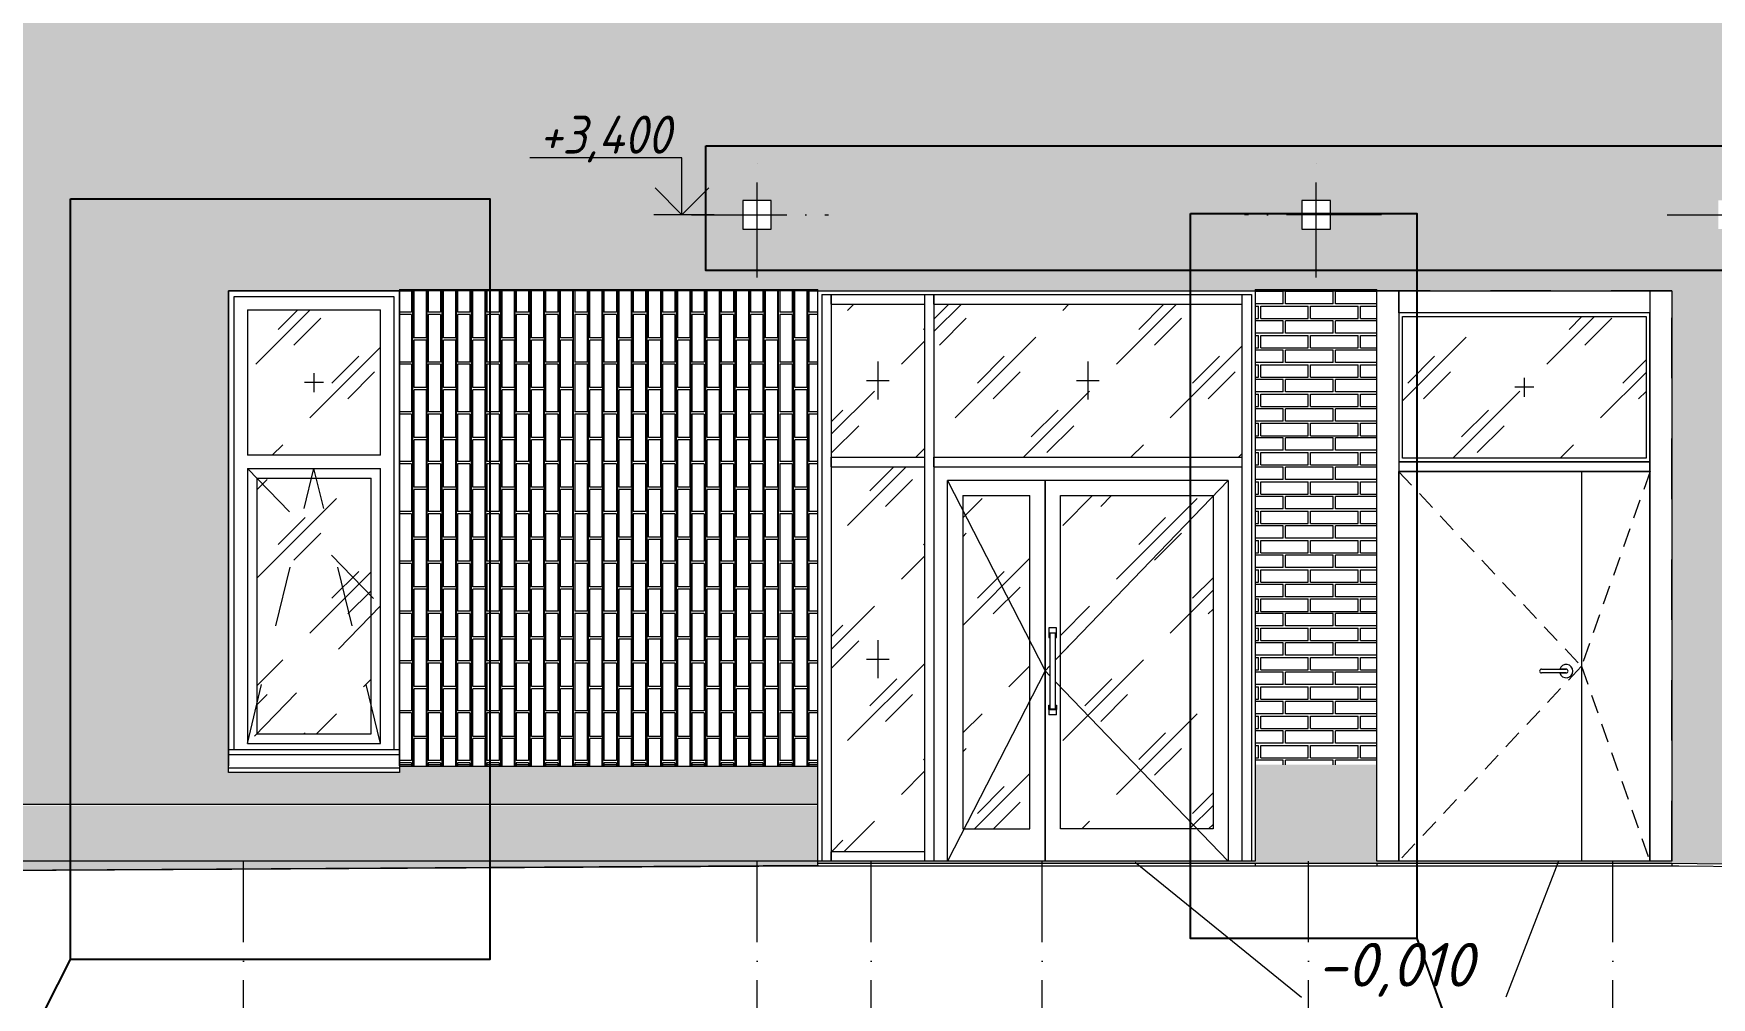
# Model space of a CAD drawing. Header units: millimetres. Extents: x -2128 to 116635, y -18248 to 18481.
# Drawn here: x 6695 to 15519, y -716 to 4353 of the extents above; entities that cross this region are included whole.
import ezdxf

# ---------------------------------------------------------------- set-up
doc = ezdxf.new("R2010")
doc.units = ezdxf.units.MM
for name, pattern in [('200_ШТРИХ__ш1_п0_6_', [160, 100, -60]), ('50_200_ШТРИХ_1Т_ш5_п1_п1_', [700, 500, -100, 0, -100]), ('Штрих', [635, 317.5, -317.5]), ('Штриховая', [600, 400, -200])]:
    doc.linetypes.add(name, pattern=pattern)
for name, color, linetype, lineweight in [('A-ANNO-NOTE', 7, 'Continuous', 9), ('A-DETL-1', 7, 'Continuous', 5), ('A-DETL-CNTR', 7, '50_200_ШТРИХ_1Т_ш5_п1_п1_', 9), ('A-DOOR', 7, 'Continuous', 9), ('A-DOOR-1', 7, 'Continuous', 5), ('A-DOOR-2', 7, '200_ШТРИХ__ш1_п0_6_', 5), ('A-DOOR-FRAM', 7, 'Continuous', 5), ('A-DOOR-HDLN', 7, 'Штрих', 5), ('A-FLOR', 7, 'Continuous', 9), ('A-GLAZ', 7, 'Continuous', 9), ('A-GLAZ-1', 7, 'Continuous', 5), ('A-GLAZ-2', 7, 'Штрих', 5), ('A-GLAZ-3', 7, 'Штриховая', 5), ('A-GLAZ-CURT', 7, 'Continuous', 9), ('A-GLAZ-CURT-1', 7, 'Continuous', 5), ('A-GLAZ-CWMG', 7, 'Continuous', 9), ('A-WALL', 7, 'Continuous', 5), ('A-WALL-PATT', 7, 'Continuous', 5), ('G-ANNO-DIMS', 7, 'Continuous', 9), ('G-ANNO-DIMS-1', 7, 'Continuous', 20), ('I-WALL', 7, 'Continuous', 5), ('Оси-1', 7, '50_200_ШТРИХ_1Т_ш5_п1_п1_', 9)]:
    doc.layers.add(name, color=color, linetype=linetype, lineweight=lineweight)
doc.styles.add('ISOCPEUR_I_1', font='isocpeui.ttf', dxfattribs={"width": 0.9, "height": 200})
doc.styles.add('ISOCPEUR_I_2', font='isocpeui.ttf', dxfattribs={"height": 230})
pattern_1 = [(45, (2690.5, 1300), (-282.843, 282.843), [200, -600]), (45, (2490.5, 1200), (-282.843, 282.843), [600, -200]), (45, (2890.5, 1100), (-282.843, 282.843), [200, -600])]

# ---------------------------------------------------------------- blocks, each defined once
blk = doc.blocks.new('Окно_СКБ_1Ст_БезПР - ОК-28_1200х2500_h__ЛК Л1 _для АГР_-V2-АР2_Фасад А-___')
at = {"layer": 'A-GLAZ-1'}
h = blk.add_hatch(dxfattribs=at)
h.set_pattern_fill('FP_8', color=256, style=0, pattern_type=2)
h.set_pattern_definition(pattern_1)
h.paths.add_polyline_path([(8485.8, 2135), (8520, 2135), (8520, 2900), (7820, 2900), (7820, 2135), (7823.2, 2135)], flags=0)
h = blk.add_hatch(dxfattribs=at)
h.set_pattern_fill('FP_8', color=256, style=0, pattern_type=2)
h.set_pattern_definition(pattern_1)
h.paths.add_polyline_path([(8470, 670), (8470, 2015), (7870, 2015), (7870, 670)], flags=0)
for p, q in [((7720, 3000), (7720, 502.5)), ((8620, 3000), (7720, 3000)), ((7750, 585), (7750, 2970)), ((7750, 2970), (8590, 2970)), ((8590, 2970), (8590, 585)), ((8620, 502.5), (8620, 3000)), ((7820, 2900), (7820, 2135)), ((7820, 2900), (8520, 2900)), ((8520, 2135), (8520, 2900)), ((8520, 2135), (7820, 2135)), ((7820, 2065), (7820, 620)), ((7820, 2065), (8520, 2065)), ((8520, 620), (8520, 2065)), ((7870, 2015), (7870, 670)), ((7870, 2015), (8470, 2015)), ((8470, 670), (8470, 2015)), ((7820, 620), (8520, 620)), ((7870, 670), (8470, 670))]:
    blk.add_line(p, q, dxfattribs=at)
at = {"layer": 'A-GLAZ-2'}
for p, q in [((8170, 2567.5), (8170, 2467.5)), ((8220, 2517.5), (8120, 2517.5)), ((7820, 620), (8170, 2065)), ((7820, 2065), (8520, 1342.5)), ((8520, 620), (8170, 2065)), ((8520, 1342.5), (7820, 620))]:
    blk.add_line(p, q, dxfattribs=at)
blk = doc.blocks.new('Дверь_Витражная_СКБ_2Ст - ДВН_ДАО_1350 в свету_ДОО ЛК-26352299-АР2_Фасад А-___')
at = {"layer": 'A-DOOR-1'}
h = blk.add_hatch(dxfattribs=at)
h.set_pattern_fill('FP_8', color=256, style=0, pattern_type=2)
h.set_pattern_definition(pattern_1)
h.paths.add_polyline_path([(12095, 170), (12898, 170), (12898, 1923), (12095, 1923), (12095, 606.1)], flags=0)
at = {"layer": 'A-GLAZ-CURT-1'}
h = blk.add_hatch(dxfattribs=at)
h.set_pattern_fill('FP_8', color=256, style=0, pattern_type=2)
h.set_pattern_definition(pattern_1)
h.paths.add_polyline_path([(11935, 170), (11935, 1923), (11582, 1923), (11582, 170)], flags=0)
at = {"layer": 'A-DOOR-1'}
for p, q in [((11502, 0), (11502, 2003)), ((12015, 2003), (11502, 2003)), ((11502, 2003), (12015, 1001.5)), ((12015, 2003), (12015, 0)), ((12978, 2003), (12015, 2003)), ((12015, 0), (12015, 2003)), ((12978, 2003), (12069.8, 1058.5)), ((12978, 2003), (12978, 0)), ((11582, 1923), (11582, 170)), ((11582, 1923), (11935, 1923)), ((11935, 170), (11935, 1923)), ((12095, 170), (12095, 1923)), ((12095, 1923), (12898, 1923)), ((12898, 1923), (12898, 170)), ((12035, 1227.5), (12035, 1200)), ((12075, 1227.5), (12035, 1227.5)), ((12075, 1200), (12035, 1200)), ((12035, 1200), (12035, 1177.5)), ((12035, 1177.5), (12040, 1177.5)), ((12040, 1200), (12040, 800)), ((12070, 800), (12070, 1200)), ((12070, 1177.5), (12075, 1177.5)), ((12075, 1200), (12075, 1227.5)), ((12075, 1177.5), (12075, 1200)), ((12015, 1001.5), (11502, 0)), ((12040.2, 1027.7), (12015, 1001.5)), ((12015, 1001.5), (12040, 975.5)), ((12070, 944.3), (12978, 0)), ((12035, 797.5), (12035, 820)), ((12035, 820), (12040, 820)), ((12035, 797.5), (12035, 770)), ((12035, 797.5), (12075, 797.5)), ((12070, 800), (12040, 800)), ((12070, 820), (12075, 820)), ((12075, 820), (12075, 797.5)), ((12075, 770), (12075, 797.5)), ((12075, 770), (12035, 770)), ((11582, 170), (11935, 170)), ((12898, 170), (12095, 170))]:
    blk.add_line(p, q, dxfattribs=at)
blk = doc.blocks.new('Прямоугольный импост - Рядовой 50х220-26751927-АР2_Фасад А-___')
at = {"layer": 'A-GLAZ-CWMG'}
for p, q in [((11380, 2100), (11380, 0)), ((11430, 2100), (11430, 0))]:
    blk.add_line(p, q, dxfattribs=at)
blk = doc.blocks.new('PNS_Панель прямоугольная - Нр_Стекло - 42мм-26472338-АР2_Фасад А-___')
at = {"layer": 'A-GLAZ-CURT-1'}
h = blk.add_hatch(dxfattribs=at)
h.set_pattern_fill('FP_8', color=256, style=0, pattern_type=2)
h.set_pattern_definition(pattern_1)
h.paths.add_polyline_path([(13050, 2125), (13050, 2930), (11430, 2930), (11430, 2125), (12051.9, 2125)], flags=0)
at = {"layer": 'A-GLAZ-3'}
for p, q in [((12240, 2627.5), (12240, 2427.5)), ((12180, 2527.5), (12300, 2527.5))]:
    blk.add_line(p, q, dxfattribs=at)
blk = doc.blocks.new('Прямоугольный импост - Рядовой 50х220-26751932-АР2_Фасад А-___')
at = {"layer": 'A-GLAZ-CWMG'}
for p, q in [((11430, 2075), (11430, 2125)), ((11430, 2125), (13050, 2125)), ((13050, 2125), (13050, 2075)), ((11430, 2075), (13050, 2075))]:
    blk.add_line(p, q, dxfattribs=at)
blk = doc.blocks.new('Дверь_СКБ_2Ст_Наружная_БезПР - ДН-5_1550х3000_из подвала EI30-36179933-АР2_Фасад А-___')
at = {"layer": 'A-DOOR-1'}
h = blk.add_hatch(dxfattribs=at)
h.set_pattern_fill('FP_8', color=256, style=0, pattern_type=2)
h.set_pattern_definition(pattern_1)
h.paths.add_polyline_path([(14429.2, 2120), (15175, 2120), (15175, 2865), (13895, 2865), (13895, 2120)], flags=0)
at = {"layer": 'A-DOOR'}
for p, q in [((13875, 2885), (13875, 2100)), ((15195, 2885), (13875, 2885)), ((13895, 2865), (15175, 2865)), ((13895, 2120), (13895, 2865)), ((15175, 2865), (15175, 2120)), ((15195, 2100), (15195, 2885)), ((15175, 2120), (13895, 2120)), ((13875, 2100), (15195, 2100)), ((14625, 1010), (14755, 1010)), ((14755, 990), (14625, 990)), ((14755, 1010), (14721.5, 1010)), ((14721.5, 990), (14755, 990))]:
    blk.add_line(p, q, dxfattribs=at)
for centre, radius, start, end in [((14625, 1000), 10, 90, 270), ((14755, 1000), 35, 0, 163.39845), ((14755, 1000), 35, 196.60155, 0), ((14755, 1000), 10, 270, 90), ((14755, 1000), 10, 270, 90)]:
    blk.add_arc(centre, radius, start, end, dxfattribs=at)
at = {"layer": 'A-DOOR-1'}
for p, q in [((14835, 2050), (13875, 2050)), ((13875, 0), (13875, 2050)), ((14835, 2050), (14835, 0)), ((15195, 2050), (14835, 2050)), ((14835, 2050), (14835, 0)), ((15195, 0), (15195, 2050))]:
    blk.add_line(p, q, dxfattribs=at)
at = {"layer": 'A-DOOR-2'}
for p, q in [((13873.6, 2050), (14835, 1025)), ((15196.4, 2050), (14835, 1025)), ((14835, 1025), (13875, 0)), ((14835, 1025), (15195, 0))]:
    blk.add_line(p, q, dxfattribs=at)
at = {"layer": 'A-DOOR-FRAM'}
for p, q in [((13875, 2885), (13875, 3000)), ((13875, 3000), (13875, 0)), ((15195, 3000), (15195, 2885)), ((15195, 3000), (15195, 0)), ((15195, 2885), (13875, 2885)), ((15195, 2100), (13875, 2100)), ((13875, 2100), (13875, 2050)), ((13875, 2050), (15195, 2050)), ((15195, 2050), (15195, 2100))]:
    blk.add_line(p, q, dxfattribs=at)
at = {"layer": 'A-DOOR-HDLN'}
for p, q in [((15310, 3000), (13760, 3000)), ((13760, 0), (13760, 3000)), ((15310, 3000), (13760, 3000)), ((13760, 0), (13760, 3000)), ((15310, 0), (15310, 3000)), ((15310, 0), (15310, 3000))]:
    blk.add_line(p, q, dxfattribs=at)
at = {"layer": 'A-GLAZ-1'}
for p, q in [((14585, 2492.5), (14485, 2492.5)), ((14535, 2542.5), (14535, 2442.5))]:
    blk.add_line(p, q, dxfattribs=at)
blk = doc.blocks.new('Прямоугольный импост - Рядовой 50х220-26751928-АР2_Фасад А-___')
at = {"layer": 'A-GLAZ-CWMG'}
for p, q in [((11380, 2980), (11430, 2980)), ((11380, 2980), (11380, 2100)), ((11430, 2980), (11430, 2100))]:
    blk.add_line(p, q, dxfattribs=at)
blk = doc.blocks.new('PNS_Панель прямоугольная - Нр_Стекло - 42мм-26472346-АР2_Фасад А-___')
at = {"layer": 'A-GLAZ-CURT-1'}
h = blk.add_hatch(dxfattribs=at)
h.set_pattern_fill('FP_8', color=256, style=0, pattern_type=2)
h.set_pattern_definition(pattern_1)
h.paths.add_polyline_path([(11380, 50), (11380, 2075), (10890, 2075), (10890, 50)], flags=0)
at = {"layer": 'A-GLAZ-3'}
for p, q in [((11135, 1162.5), (11135, 962.5)), ((11075, 1062.5), (11195, 1062.5))]:
    blk.add_line(p, q, dxfattribs=at)
blk = doc.blocks.new('PNS_Панель прямоугольная - Нр_Стекло - 42мм-26472354-АР2_Фасад А-___')
at = {"layer": 'A-GLAZ-CURT-1'}
h = blk.add_hatch(dxfattribs=at)
h.set_pattern_fill('FP_8', color=256, style=0, pattern_type=2)
h.set_pattern_definition(pattern_1)
h.paths.add_polyline_path([(10890, 2125), (11380, 2125), (11380, 2930), (10890, 2930), (10890, 2197.5)], flags=0)
at = {"layer": 'A-GLAZ-3'}
for p, q in [((11135, 2627.5), (11135, 2427.5)), ((11075, 2527.5), (11195, 2527.5))]:
    blk.add_line(p, q, dxfattribs=at)
blk = doc.blocks.new('Прямоугольный импост - Рядовой 50х220-26751929-АР2_Фасад А-___')
at = {"layer": 'A-GLAZ-CWMG'}
for p, q in [((10890, 0), (10890, 50)), ((11380, 50), (10890, 50)), ((11380, 50), (11380, 0))]:
    blk.add_line(p, q, dxfattribs=at)
blk = doc.blocks.new('Прямоугольный импост - Рядовой 50х220-26751931-АР2_Фасад А-___')
at = {"layer": 'A-GLAZ-CWMG'}
for p, q in [((10890, 2075), (10890, 2125)), ((10890, 2125), (11380, 2125)), ((11380, 2125), (11380, 2075)), ((10890, 2075), (11380, 2075))]:
    blk.add_line(p, q, dxfattribs=at)
blk = doc.blocks.new('Прямоугольный импост - Рядовой 50х220-26751930-АР2_Фасад А-___')
at = {"layer": 'A-GLAZ-CWMG'}
for p, q in [((13050, 2100), (13050, 0)), ((13100, 2100), (13100, 0))]:
    blk.add_line(p, q, dxfattribs=at)
blk = doc.blocks.new('WNW_Отлив - Отлив_металлический-V25-АР2_Фасад А-___')
at = {"layer": 'A-GLAZ-1'}
for p, q in [((8620, 8985), (7720, 8985)), ((8620, 8960), (7720, 8960)), ((7720, 8891), (7720, 8902.5)), ((7720, 8866), (7720, 8891)), ((7720, 8891), (8620, 8891)), ((8620, 8866), (7720, 8866)), ((8620, 8902.5), (8620, 8891)), ((8620, 8891), (8620, 8866))]:
    blk.add_line(p, q, dxfattribs=at)
blk = doc.blocks.new('Высотные отметки - Стрелка_Верх-17668718-АР2_Фасад А-___')
at = {"layer": 'G-ANNO-DIMS'}
for p, q in [((-1328.2, 300), (-2128.2, 300)), ((-1328.2, 0), (-1328.2, 300)), ((-1176.6, 0), (-1476.6, 0))]:
    blk.add_line(p, q, dxfattribs=at)
at = {"layer": 'G-ANNO-DIMS-1'}
for q in [(-1469.6, 141.4), (-1186.8, 141.4)]:
    blk.add_line((-1328.2, 0), q, dxfattribs=at)

msp = doc.modelspace()

# ---------------------------------------------------------------- hatches: boundary and pattern name
at = {"layer": 'A-WALL-PATT'}
h = msp.add_hatch(dxfattribs=at)
h.set_pattern_fill('FP_3', color=256, style=0, pattern_type=2)
h.set_pattern_definition([(180, (21650, 4228.5), (-2e-14, -154), [125, -137]), (90, (21650, 4163.5), (-262, 2e-14), [65, -89]), (180, (21650, 4163.5), (-2e-14, -154), [125, -137]), (90, (21662, 4163.5), (-262, 2e-14), [65, -89]), (180, (21787, 4163.5), (-2e-14, -154), [125, -137]), (180, (21787, 4228.5), (-2e-14, -154), [125, -137]), (90, (21531, 4240.5), (-262, 2e-14), [65, -89]), (90, (21781, 4240.5), (-262, 2e-14), [65, -89]), (0, (21531, 4240.5), (0, -154), [250, -12]), (0, (21531, 4305.5), (0, -154), [250, -12])])
h.paths.add_polyline_path([(-350, 4200), (21400, 4200), (21400, 8400), (-350, 8400), (-350, 4584.5)], flags=0)
h.paths.add_polyline_path([(12220, 4666), (12220, 4700), (10020, 4700), (10020, 4666), (7720, 4667), (7720, 7200), (13120, 7200), (13120, 4666), (12844.2, 4666)], flags=0)
h = msp.add_hatch(dxfattribs=at)
h.set_pattern_fill('FP_2', color=256, style=0, pattern_type=2)
h.set_pattern_definition([(180, (21650, 71), (-2e-14, -154), [125, -137]), (90, (21650, 6), (-262, 2e-14), [65, -89]), (180, (21650, 6), (-2e-14, -154), [125, -137]), (90, (21662, 6), (-262, 2e-14), [65, -89]), (180, (21787, 6), (-2e-14, -154), [125, -137]), (180, (21787, 71), (-2e-14, -154), [125, -137]), (90, (21531, 83), (-262, 2e-14), [65, -89]), (90, (21781, 83), (-262, 2e-14), [65, -89]), (0, (21531, 83), (0, -154), [250, -12]), (0, (21531, 148), (0, -154), [250, -12])])
h.paths.add_polyline_path([(-350, 300), (10820, 300), (10820, 507.4), (10767.6, 507.3), (10767.6, 500), (10690.6, 500), (10690.6, 507.4), (10613.6, 506.7), (10613.6, 500), (10536.6, 500), (10536.6, 507.4), (10459.6, 507.4), (10459.6, 500), (10382.6, 500), (10382.6, 507.4), (10305.6, 507.4), (10305.6, 500), (10228.6, 500), (10228.6, 507.4), (10151.6, 507.4), (10151.6, 500), (10074.6, 500), (10074.6, 507.4), (9997.6, 507.4), (9997.6, 500), (9920.6, 500), (9920.6, 507.4), (9843.6, 507.4), (9843.6, 500), (9766.6, 500), (9766.6, 507.4), (9689.6, 507.4), (9689.6, 500), (9612.6, 500), (9612.6, 507.4), (9535.6, 507.4), (9535.6, 500), (9458.6, 500), (9458.6, 507.4), (9381.6, 507.4), (9381.6, 500), (9304.6, 500), (9304.6, 507.4), (9227.6, 507.4), (9227.6, 500), (9150.6, 500), (9150.6, 507.4), (9073.6, 507.4), (9073.6, 500), (8996.6, 500), (8996.6, 507.4), (8919.6, 507.4), (8919.6, 500), (8842.6, 500.8), (8842.6, 507.4), (8765.6, 507.4), (8765.6, 500), (8688.6, 500.2), (8688.6, 507.4), (8620, 507.4), (8620, 466), (7720, 467), (7720, 3000), (8620, 3000), (8620, 3007.4), (10820, 3007.4), (10820, 3000), (13120, 3000), (13120, 3007.4), (13760, 3007.4), (13760, 3000), (15310, 3000), (15310, 300), (21650, 300), (21650, 4200), (-350, 4200), (-350, 606.1)], flags=0)
h.paths.add_polyline_path([(13120, 300), (13760, 300), (13760, 507.4), (13120, 507.4)], flags=0)
h.paths.add_polyline_path([(15555, 3325), (15555, 3475), (15705, 3475), (15705, 3325), (15617.9, 3325)], flags=0)
h.paths.add_polyline_path([(10425, 3325), (10425, 3475), (10575, 3475), (10575, 3325)], flags=0)
h.paths.add_polyline_path([(13515, 3325), (13365, 3325), (13365, 3475), (13515, 3475)], flags=0)
h = msp.add_hatch(dxfattribs=at)
h.set_pattern_fill('FP_34', color=256, style=0, pattern_type=2)
h.set_pattern_definition([(270, (11851.07, 15451.43), (154, 9e-15), [125, -137]), (180, (11916.07, 15451.43), (-3e-14, -262), [65, -89]), (270, (11916.07, 15451.43), (154, 9e-15), [125, -137]), (180, (11916.07, 15463.43), (-3e-14, -262), [65, -89]), (270, (11916.07, 15588.43), (154, 9e-15), [125, -137]), (270, (11851.07, 15588.43), (154, 9e-15), [125, -137]), (180, (11839.07, 15332.43), (-3e-14, -262), [65, -89]), (180, (11839.07, 15582.43), (-3e-14, -262), [65, -89]), (90, (11839.07, 15332.43), (154, -9e-15), [250, -12]), (90, (11774.07, 15332.43), (154, -9e-15), [250, -12])])
h.paths.add_polyline_path([(8620, 500), (8688.6, 500), (8688.6, 3000), (8620, 3000), (8620, 502.5)], flags=0)
h.paths.add_polyline_path([(10767.6, 500), (10820, 500), (10820, 3000), (10767.6, 3000), (10767.6, 606.1)], flags=0)
h.paths.add_polyline_path([(10690.6, 500), (10690.6, 3000), (10613.6, 3000), (10613.6, 500)], flags=0)
h.paths.add_polyline_path([(8765.6, 500), (8842.6, 500), (8842.6, 3000), (8765.6, 3000), (8765.6, 606.1)], flags=0)
h.paths.add_polyline_path([(8996.6, 500), (8996.6, 3000), (8919.6, 3000), (8919.6, 500)], flags=0)
h.paths.add_polyline_path([(9073.6, 500), (9150.6, 500), (9150.6, 3000), (9073.6, 3000), (9073.6, 606.1)], flags=0)
h.paths.add_polyline_path([(9227.6, 500), (9304.6, 500), (9304.6, 3000), (9227.6, 3000), (9227.6, 606.1)], flags=0)
h.paths.add_polyline_path([(9381.6, 500), (9458.6, 500), (9458.6, 3000), (9381.6, 3000), (9381.6, 606.1)], flags=0)
h.paths.add_polyline_path([(9535.6, 500), (9612.6, 500), (9612.6, 3000), (9535.6, 3000), (9535.6, 606.1)], flags=0)
h.paths.add_polyline_path([(9689.6, 500), (9766.6, 500), (9766.6, 3000), (9689.6, 3000), (9689.6, 606.1)], flags=0)
h.paths.add_polyline_path([(9843.6, 500), (9920.6, 500), (9920.6, 3000), (9843.6, 3000), (9843.6, 606.1)], flags=0)
h.paths.add_polyline_path([(9997.6, 500), (10074.6, 500), (10074.6, 3000), (9997.6, 3000), (9997.6, 606.1)], flags=0)
h.paths.add_polyline_path([(10228.6, 500), (10228.6, 3000), (10151.6, 3000), (10151.6, 500)], flags=0)
h.paths.add_polyline_path([(10305.6, 500), (10382.6, 500), (10382.6, 3000), (10305.6, 3000), (10305.6, 606.1)], flags=0)
h.paths.add_polyline_path([(10459.6, 500), (10536.6, 500), (10536.6, 3000), (10459.6, 3000), (10459.6, 606.1)], flags=0)
h = msp.add_hatch(dxfattribs=at)
h.set_pattern_fill('FP_31', color=256, style=0, pattern_type=2)
h.set_pattern_definition([(270, (11854, 2609.59), (154, 9e-15), [125, -137]), (180, (11919, 2609.59), (-3e-14, -262), [65, -89]), (270, (11919, 2609.59), (154, 9e-15), [125, -137]), (180, (11919, 2621.59), (-3e-14, -262), [65, -89]), (270, (11919, 2746.59), (154, 9e-15), [125, -137]), (270, (11854, 2746.59), (154, 9e-15), [125, -137]), (180, (11842, 2490.59), (-3e-14, -262), [65, -89]), (180, (11842, 2740.59), (-3e-14, -262), [65, -89]), (90, (11842, 2490.59), (154, -9e-15), [250, -12]), (90, (11777, 2490.59), (154, -9e-15), [250, -12])])
h.paths.add_polyline_path([(9304.6, 500), (9381.6, 500), (9381.6, 3000), (9304.6, 3000), (9304.6, 606.1)], flags=0)
h.paths.add_polyline_path([(8996.6, 500), (9073.6, 500), (9073.6, 3000), (8996.6, 3000), (8996.6, 606.1)], flags=0)
h.paths.add_polyline_path([(9458.6, 500), (9535.6, 500), (9535.6, 3000), (9458.6, 3000), (9458.6, 606.1)], flags=0)
h.paths.add_polyline_path([(9150.6, 500), (9227.6, 500), (9227.6, 3000), (9150.6, 3000), (9150.6, 606.1)], flags=0)
h.paths.add_polyline_path([(9612.6, 500), (9689.6, 500), (9689.6, 3000), (9612.6, 3000), (9612.6, 606.1)], flags=0)
h.paths.add_polyline_path([(8842.6, 500), (8919.6, 500), (8919.6, 3000), (8842.6, 3000), (8842.6, 606.1)], flags=0)
h.paths.add_polyline_path([(8688.6, 500), (8765.6, 500), (8765.6, 3000), (8688.6, 3000), (8688.6, 606.1)], flags=0)
h.paths.add_polyline_path([(9997.6, 500), (9997.6, 3000), (9920.6, 3000), (9920.6, 500)], flags=0)
h.paths.add_polyline_path([(9843.6, 500), (9843.6, 3000), (9766.6, 3000), (9766.6, 500)], flags=0)
h.paths.add_polyline_path([(10151.6, 500), (10151.6, 3000), (10074.6, 3000), (10074.6, 500)], flags=0)
h.paths.add_polyline_path([(10228.6, 500), (10305.6, 500), (10305.6, 3000), (10228.6, 3000), (10228.6, 606.1)], flags=0)
h.paths.add_polyline_path([(10613.6, 500), (10613.6, 3000), (10536.6, 3000), (10536.6, 500)], flags=0)
h.paths.add_polyline_path([(10690.6, 500), (10767.6, 500), (10767.6, 3000), (10690.6, 3000), (10690.6, 606.1)], flags=0)
h.paths.add_polyline_path([(10459.6, 500), (10459.6, 3000), (10382.6, 3000), (10382.6, 500)], flags=0)
h = msp.add_hatch(dxfattribs=at)
h.set_pattern_fill('FP_35', color=256, style=0, pattern_type=2)
h.set_pattern_definition([(180, (28201.51, 2071.99), (-2e-14, -154), [125, -137]), (90, (28201.5, 2007), (-262, 2e-14), [65, -89]), (180, (28201.51, 2006.99), (-2e-14, -154), [125, -137]), (90, (28213.5, 2007), (-262, 2e-14), [65, -89]), (180, (28338.51, 2006.99), (-2e-14, -154), [125, -137]), (180, (28338.51, 2071.99), (-2e-14, -154), [125, -137]), (90, (28082.5, 2084), (-262, 2e-14), [65, -89]), (90, (28332.5, 2084), (-262, 2e-14), [65, -89]), (0, (28082.51, 2083.99), (0, -154), [250, -12]), (0, (28082.51, 2148.99), (0, -154), [250, -12])])
h.paths.add_polyline_path([(13120, 507.4), (13760, 507.4), (13760, 3000), (13120, 3000), (13120, 606.1)], flags=0)
h = msp.add_hatch(dxfattribs=at)
h.set_pattern_fill('FP_11', color=256, style=0, pattern_type=2)
h.set_pattern_definition([(180, (10908.12, 371), (-2e-14, -154), [125, -137]), (90, (10908.12, 306), (-262, 2e-14), [65, -89]), (180, (10908.12, 306), (2e-14, -154), [125, -137]), (90, (10920.12, 306), (-262, 2e-14), [65, -89]), (180, (11045.12, 306), (-2e-14, -154), [125, -137]), (180, (11045.12, 371), (2e-14, -154), [125, -137]), (90, (10789.12, 383), (-262, 2e-14), [65, -89]), (90, (11039.12, 383), (-262, 2e-14), [65, -89]), (0, (10789.12, 383), (0, -154), [250, -12]), (0, (10789.12, 448), (0, -154), [250, -12])])
h.paths.add_polyline_path([(-100, -89.2), (10820, -20), (10820, 292.6), (-100, 292.6), (-100, -70.5)], flags=0)
h = msp.add_hatch(dxfattribs=at)
h.set_pattern_fill('FP_10', color=256, style=0, pattern_type=2)
h.set_pattern_definition([(180, (21740, 371), (-2e-14, -154), [125, -137]), (90, (21740, 306), (-262, 2e-14), [65, -89]), (180, (21740, 306), (-2e-14, -154), [125, -137]), (90, (21752, 306), (-262, 2e-14), [65, -89]), (180, (21877, 306), (-2e-14, -154), [125, -137]), (180, (21877, 371), (-2e-14, -154), [125, -137]), (90, (21621, 383), (-262, 2e-14), [65, -89]), (90, (21871, 383), (-262, 2e-14), [65, -89]), (0, (21621, 383), (0, -154), [250, -12]), (0, (21621, 448), (0, -154), [250, -12])])
h.paths.add_polyline_path([(21650, -91.6), (21650, 300), (15310, 300), (15310, 0), (13760, 0), (13760, 300), (13120, 300), (13120, 0), (10820, 0), (10820, -10), (15310, -10), (21580, -90.7)], flags=0)

# ---------------------------------------------------------------- linework, layer by layer
at = {"color": 1}
for p, q in [((13970, -406), (15498, -4688)), ((5324, -3601), (6890, -517))]:
    msp.add_line(p, q, dxfattribs=at)
for points in [[(10231, 3762), (15907, 3762), (15907, 3106), (10231, 3106)], [(6890, 3483), (9094, 3483), (9094, -517), (6890, -517)], [(12779, 3407), (13970, 3407), (13970, -406), (12779, -406)]]:
    msp.add_lwpolyline(points, close=True, dxfattribs=at)
at = {"layer": 'A-ANNO-NOTE'}
for p, q in [((12488.4, -4.5), (13362.9, -714.9)), ((14714, -0.4), (14437.7, -714.9))]:
    msp.add_line(p, q, dxfattribs=at)
at = {"layer": 'A-DETL-1'}
for p, q in [((10425, 3475), (10425, 3325)), ((10575, 3475), (10425, 3475)), ((10575, 3325), (10575, 3475)), ((13515, 3475), (13365, 3475)), ((13365, 3475), (13365, 3325)), ((13515, 3325), (13515, 3475)), ((10425, 3325), (10575, 3325)), ((13365, 3325), (13515, 3325)), ((10817.9, -25.2), (-858.8, -95)), ((15347.3, -25.2), (10817.9, -25.2)), ((21580, -95), (15347.3, -25.2))]:
    msp.add_line(p, q, dxfattribs=at)
at = {"layer": 'A-DETL-CNTR'}
for p, q in [((10500, 3070), (10500, 3710)), ((13440, 3070), (13440, 3710)), ((10155.9, 3400), (10875.9, 3400)), ((13784.1, 3400), (13064.1, 3400)), ((15285.9, 3400), (16005.9, 3400))]:
    msp.add_line(p, q, dxfattribs=at)
at = {"layer": 'A-FLOR'}
for p, q in [((10820, -20), (10820, -25.2)), ((13120, -10), (13120, -25.2)), ((13760, -10), (13760, -25.2)), ((15310, -10), (15310, -25.2))]:
    msp.add_line(p, q, dxfattribs=at)
at = {"layer": 'A-WALL'}
for p, q in [((8620, 3007.4), (10820, 3007.4)), ((8620, 3007.4), (8620, 502.5)), ((10820, 300), (10820, 3007.4)), ((13120, 3007.4), (13760, 3007.4)), ((13120, 3007.4), (13120, 507.4)), ((13760, 507.4), (13760, 3007.4)), ((7720, 502.5), (7720, 3000)), ((7720, 3000), (8688.6, 3000)), ((8842.6, 3000), (8765.6, 3000)), ((8996.6, 3000), (8919.6, 3000)), ((9150.6, 3000), (9073.6, 3000)), ((9304.6, 3000), (9227.6, 3000)), ((9458.6, 3000), (9381.6, 3000)), ((9612.6, 3000), (9535.6, 3000)), ((9766.6, 3000), (9689.6, 3000)), ((9920.6, 3000), (9843.6, 3000)), ((10074.6, 3000), (9997.6, 3000)), ((10228.6, 3000), (10151.6, 3000)), ((10382.6, 3000), (10305.6, 3000)), ((10536.6, 3000), (10459.6, 3000)), ((10690.6, 3000), (10613.6, 3000)), ((10767.6, 3000), (15310, 3000)), ((15310, 3000), (15310, 0)), ((8688.6, 507.4), (8620, 507.4)), ((8620, 500), (8688.6, 500)), ((8842.6, 507.4), (8765.4, 507.4)), ((8765.6, 500), (8842.6, 500)), ((8996.6, 507.4), (8919.4, 507.4)), ((8919.6, 500), (8996.6, 500)), ((9150.6, 507.4), (9073.4, 507.4)), ((9073.6, 500), (9150.6, 500)), ((9304.6, 507.4), (9227.4, 507.4)), ((9227.6, 500), (9304.6, 500)), ((9458.6, 507.4), (9381.4, 507.4)), ((9381.6, 500), (9458.6, 500)), ((9612.6, 507.4), (9535.4, 507.4)), ((9535.6, 500), (9612.6, 500)), ((9766.8, 507.4), (9689.4, 507.4)), ((9689.6, 500), (9766.6, 500)), ((9920.8, 507.4), (9843.6, 507.4)), ((9843.6, 500), (9920.6, 500)), ((10074.8, 507.4), (9997.6, 507.4)), ((9997.6, 500), (10074.6, 500)), ((10228.8, 507.4), (10151.6, 507.4)), ((10151.6, 500), (10228.6, 500)), ((10382.8, 507.4), (10305.6, 507.4)), ((10305.6, 500), (10382.6, 500)), ((10536.8, 507.4), (10459.6, 507.4)), ((10459.6, 500), (10536.6, 500)), ((10690.6, 507.4), (10613.6, 507.4)), ((10613.6, 500), (10690.6, 500)), ((10820, 507.4), (10767.4, 507.4)), ((10767.6, 500), (10820, 500)), ((13120, 507.4), (13120, 0)), ((13760, 0), (13760, 507.4)), ((-100, 300), (10820, 300)), ((10820, -20), (10820, 292.6)), ((13120, 0), (10820, 0)), ((15310, 0), (13760, 0)), ((-100, -89.2), (10820, -20)), ((10820, -10), (15310, -10)), ((15310, -10), (21650, -91.6))]:
    msp.add_line(p, q, dxfattribs=at)
at = {"layer": 'G-ANNO-DIMS'}
for p, q in [((10132.1, 3400), (10104.9, 3400)), ((10273.8, 3400), (10132.1, 3400)), ((11825, 0), (-1328.2, 0))]:
    msp.add_line(p, q, dxfattribs=at)
at = {"layer": 'I-WALL'}
for p, q in [((8765.6, 3000), (8688.6, 3000)), ((8688.6, 3000), (8688.6, 500)), ((8765.6, 500), (8765.6, 3000)), ((8919.6, 3000), (8842.6, 3000)), ((8842.6, 3000), (8842.6, 500)), ((8919.6, 500), (8919.6, 3000)), ((9073.6, 3000), (8996.6, 3000)), ((8996.6, 3000), (8996.6, 500)), ((9073.6, 500), (9073.6, 3000)), ((9227.6, 3000), (9150.6, 3000)), ((9150.6, 3000), (9150.6, 500)), ((9227.6, 500), (9227.6, 3000)), ((9381.6, 3000), (9304.6, 3000)), ((9304.6, 3000), (9304.6, 500)), ((9381.6, 500), (9381.6, 3000)), ((9535.6, 3000), (9458.6, 3000)), ((9458.6, 3000), (9458.6, 500)), ((9535.6, 500), (9535.6, 3000)), ((9689.6, 3000), (9612.6, 3000)), ((9612.6, 3000), (9612.6, 500)), ((9689.6, 500), (9689.6, 3000)), ((9843.6, 3000), (9766.6, 3000)), ((9766.6, 3000), (9766.6, 500)), ((9843.6, 500), (9843.6, 3000)), ((9997.6, 3000), (9920.6, 3000)), ((9920.6, 3000), (9920.6, 500)), ((9997.6, 500), (9997.6, 3000)), ((10151.6, 3000), (10074.6, 3000)), ((10074.6, 3000), (10074.6, 500)), ((10151.6, 500), (10151.6, 3000)), ((10305.6, 3000), (10228.6, 3000)), ((10228.6, 3000), (10228.6, 500)), ((10305.6, 500), (10305.6, 3000)), ((10459.6, 3000), (10382.6, 3000)), ((10382.6, 3000), (10382.6, 500)), ((10459.6, 500), (10459.6, 3000)), ((10613.6, 3000), (10536.6, 3000)), ((10536.6, 3000), (10536.6, 500)), ((10613.6, 500), (10613.6, 3000)), ((10767.6, 3000), (10690.6, 3000)), ((10690.6, 3000), (10690.6, 500)), ((10767.6, 500), (10767.6, 3000)), ((8688.6, 500), (8765.6, 500)), ((8842.6, 500), (8919.6, 500)), ((8996.6, 500), (9073.6, 500)), ((9150.6, 500), (9227.6, 500)), ((9304.6, 500), (9381.6, 500)), ((9458.6, 500), (9535.6, 500)), ((9612.6, 500), (9689.6, 500)), ((9766.6, 500), (9843.6, 500)), ((9920.6, 500), (9997.6, 500)), ((10074.6, 500), (10151.6, 500)), ((10228.6, 500), (10305.6, 500)), ((10382.6, 500), (10459.6, 500)), ((10536.6, 500), (10613.6, 500)), ((10690.6, 500), (10767.6, 500)), ((10820, 292.6), (10820, 300))]:
    msp.add_line(p, q, dxfattribs=at)
at = {"layer": 'Оси-1'}
for p, q in [((7800, -2525.2), (7800, 0)), ((10500, -2525.2), (10500, 0)), ((11100, -2525.2), (11100, 0)), ((12000, -2525.2), (12000, 0)), ((13400, -2525.2), (13400, 0)), ((15000, -2525.2), (15000, 0))]:
    msp.add_line(p, q, dxfattribs=at)

# ---------------------------------------------------------------- block references
at = {"layer": 'A-DOOR'}
msp.add_blockref('Дверь_СКБ_2Ст_Наружная_БезПР - ДН-5_1550х3000_из подвала EI30-36179933-АР2_Фасад А-___', (0, 0), dxfattribs=at)
at = {"layer": 'A-GLAZ'}
for name, p in [('Окно_СКБ_1Ст_БезПР - ОК-28_1200х2500_h__ЛК Л1 _для АГР_-V2-АР2_Фасад А-___', (0, 0)), ('WNW_Отлив - Отлив_металлический-V25-АР2_Фасад А-___', (0, -8400))]:
    msp.add_blockref(name, p, dxfattribs=at)
at = {"layer": 'A-GLAZ-CURT'}
for name in ['PNS_Панель прямоугольная - Нр_Стекло - 42мм-26472354-АР2_Фасад А-___', 'PNS_Панель прямоугольная - Нр_Стекло - 42мм-26472338-АР2_Фасад А-___', 'PNS_Панель прямоугольная - Нр_Стекло - 42мм-26472346-АР2_Фасад А-___', 'Дверь_Витражная_СКБ_2Ст - ДВН_ДАО_1350 в свету_ДОО ЛК-26352299-АР2_Фасад А-___']:
    msp.add_blockref(name, (0, 0), dxfattribs=at)
at = {"layer": 'A-GLAZ-CWMG'}
for name, p in [('Прямоугольный импост - Рядовой 50х220-26751928-АР2_Фасад А-___', (-540, 0)), ('Прямоугольный импост - Рядовой 50х220-26751931-АР2_Фасад А-___', (0, 855)), ('Прямоугольный импост - Рядовой 50х220-26751928-АР2_Фасад А-___', (0, 0)), ('Прямоугольный импост - Рядовой 50х220-26751932-АР2_Фасад А-___', (0, 855)), ('Прямоугольный импост - Рядовой 50х220-26751928-АР2_Фасад А-___', (1670, 0)), ('Прямоугольный импост - Рядовой 50х220-26751931-АР2_Фасад А-___', (0, 0)), ('Прямоугольный импост - Рядовой 50х220-26751932-АР2_Фасад А-___', (0, 0)), ('Прямоугольный импост - Рядовой 50х220-26751927-АР2_Фасад А-___', (-540, 0)), ('Прямоугольный импост - Рядовой 50х220-26751927-АР2_Фасад А-___', (0, 0)), ('Прямоугольный импост - Рядовой 50х220-26751930-АР2_Фасад А-___', (0, 0)), ('Прямоугольный импост - Рядовой 50х220-26751929-АР2_Фасад А-___', (0, 0))]:
    msp.add_blockref(name, p, dxfattribs=at)
at = {"layer": 'G-ANNO-DIMS'}
msp.add_blockref('Высотные отметки - Стрелка_Верх-17668718-АР2_Фасад А-___', (11433.1, 3400), dxfattribs=at)

# ---------------------------------------------------------------- texts
at = {"layer": 'A-ANNO-NOTE', "insert": (13444.8, -429.3), "char_height": 230, "width": 1042.194, "attachment_point": 1, "style": 'ISOCPEUR_I_2'}
msp.add_mtext('-0,010', dxfattribs=at)
at = {"layer": 'G-ANNO-DIMS', "insert": (9354.3, 3921.3), "char_height": 200, "width": 865.28, "attachment_point": 1, "line_spacing_factor": 1.149209, "style": 'ISOCPEUR_I_1'}
msp.add_mtext('+3,400', dxfattribs=at)

doc.saveas('drawing.dxf')
